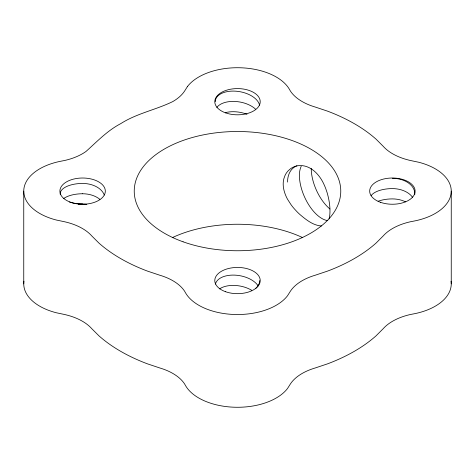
<?xml version="1.0" encoding="UTF-8"?>
<svg xmlns="http://www.w3.org/2000/svg" width="475" height="475" viewBox="0 0 475 475"><rect width="100%" height="100%" fill="white"/><g stroke="black" fill="none" stroke-linecap="round" stroke-linejoin="round"><path stroke-width="0.71" d="M321.48 225.963C313.458 225.5 306.719 220.21 300.788 215.252A33.464 22.105 51.5 0 1 296.281 210.942L294.856 209.398A33.559 23.138 47.7 0 1 290.908 204.505L287.577 199.322A32.401 23.18 43.6 0 1 284.525 192.167L284.014 190.386A31.166 23.026 39.2 0 1 283.896 178.582L284.947 175.637A32.543 23.287 43.6 0 1 288.325 170.656L290.587 168.708A33.517 23.109 47.7 0 1 294.482 166.624L295.901 166.155A33.577 22.177 51.5 0 1 300.348 165.537C310.793 165.555 318.85 174.088 323.226 182.822A33.559 14.683 69.9 0 1 325.731 188.551L327.079 192.529A32.502 12.783 72.4 0 1 329.323 202.498L329.585 204.422A31.166 10.836 74.8 0 1 329.638 216.262L329.401 217.633A32.454 12.766 72.4 0 1 329.092 218.922M451.25 191.128L451.25 283.872M23.75 191.128L23.75 283.872M451.06 281.23A54.726 31.599 0 0 1 413.434 313.922L410.643 314.456A51.632 29.806 0 0 0 383.141 328.753L376.063 335.825A165.217 95.386 0 0 1 327.483 363.868L315.228 367.971A51.632 29.806 0 0 0 290.468 383.848L287.5 388.532A54.726 31.599 0 0 1 234.638 407.235A54.726 31.599 0 0 1 185.452 385.445L184.526 383.836A51.632 29.812 0 0 0 159.766 367.959L147.517 363.868A165.217 95.386 0 0 1 98.937 335.825L91.835 328.747A51.632 29.806 0 0 0 64.333 314.45L56.216 312.74A54.726 31.599 0 0 1 23.94 281.23M172.306 237.637A103.259 59.618 0 0 1 302.694 237.637M215.448 284.109A22.456 12.837 9.8 0 1 234.721 275.126A22.456 12.837 9.8 0 1 258.163 285.914M259.736 280.559A22.456 12.837 -9.8 0 1 255.479 288.646M219.521 288.907A22.456 12.837 9.8 0 1 251.667 290.267M82.608 203.971A22.456 10.266 0 0 1 69.451 202.006M60.248 194.346A22.456 10.266 0 0 1 82.608 183.439A22.456 15.408 0 0 1 104.304 195.023M82.608 193.752A22.456 15.408 0 0 1 99.863 199.34M63.703 198.508A22.456 10.266 0 0 1 82.608 193.747M86.8 204.333A22.456 15.408 0 0 0 82.608 204.054A22.456 10.266 0 0 0 78.417 204.232M215.264 101.703A22.456 12.837 9.8 0 1 236.111 91.206A22.456 12.837 9.8 0 1 259.552 105.212M216.838 107.433A22.456 12.837 9.8 0 1 234.721 101.43A22.456 12.837 9.8 0 1 255.479 109.066M225.589 112.593A22.456 12.837 9.8 0 1 246.97 114.285M371.088 195.682A22.456 10.266 0 0 1 392.392 188.593A22.456 15.408 0 0 1 412.656 197.446M392.392 178.297A22.456 15.408 0 0 1 414.752 194.673M405.549 201.851A22.456 15.408 0 0 0 392.392 198.9A22.456 10.266 0 0 0 378.124 201.257M327.803 220.614A32.633 16.275 66 0 1 299.392 175.257A32.633 21.102 53.2 0 1 301.215 166.268M287.559 182.085A32.633 21.102 53.2 0 1 296.928 165.751M329.905 208.976A32.633 16.275 66 0 1 311.226 168.423M187.5 86.468L184.532 91.153A51.632 29.806 0 0 1 172.841 101.549C155.859 109.856 136.794 113.353 120.674 123.678C107.314 130.655 97.037 141.603 85.981 151.477A51.632 29.806 0 0 1 64.357 160.544L61.566 161.078A54.726 31.599 0 0 0 23.827 189.472A54.726 31.599 0 0 0 56.216 219.996L64.333 221.706A51.632 29.806 0 0 1 91.835 236.004L98.937 243.081A165.217 95.386 0 0 0 147.517 271.124L159.766 275.215A51.632 29.812 0 0 1 184.526 291.092L185.452 292.701A54.726 31.599 0 0 0 234.638 314.492A54.726 31.599 0 0 0 287.5 295.788L290.468 291.104A51.632 29.806 0 0 1 315.228 275.227L327.483 271.124A165.217 95.386 0 0 0 376.063 243.081L383.141 236.01A51.632 29.806 0 0 1 410.643 221.712L413.434 221.178A54.726 31.599 0 0 0 451.173 192.779A54.726 31.599 0 0 0 418.784 162.26L410.667 160.55A51.632 29.806 0 0 1 383.165 146.252L376.063 139.175A165.217 95.386 0 0 0 327.483 111.132L315.234 107.041A51.632 29.812 0 0 1 290.474 91.164L289.548 89.555A54.726 31.599 0 0 0 240.362 67.765A54.726 31.599 0 0 0 187.5 86.468M183.089 241.799A103.259 59.618 0 0 0 340.712 192.998A103.259 59.618 0 0 0 188.706 138.587A103.259 59.618 0 0 0 183.089 241.799M380.558 202.326A22.717 13.116 0 0 0 415.103 191.449A22.717 13.116 0 0 0 381.514 179.615A22.717 13.116 0 0 0 380.558 202.326M225.667 112.896A22.717 13.116 0 0 0 260.211 102.018A22.717 13.116 0 0 0 226.623 90.191A22.717 13.116 0 0 0 225.667 112.896M70.775 202.326A22.717 13.116 0 0 0 105.319 191.449A22.717 13.116 0 0 0 71.731 179.615A22.717 13.116 0 0 0 70.775 202.326M225.667 291.751A22.717 13.116 0 0 0 260.211 280.873A22.717 13.116 0 0 0 226.623 269.04A22.717 13.116 0 0 0 225.667 291.751"/></g></svg>
